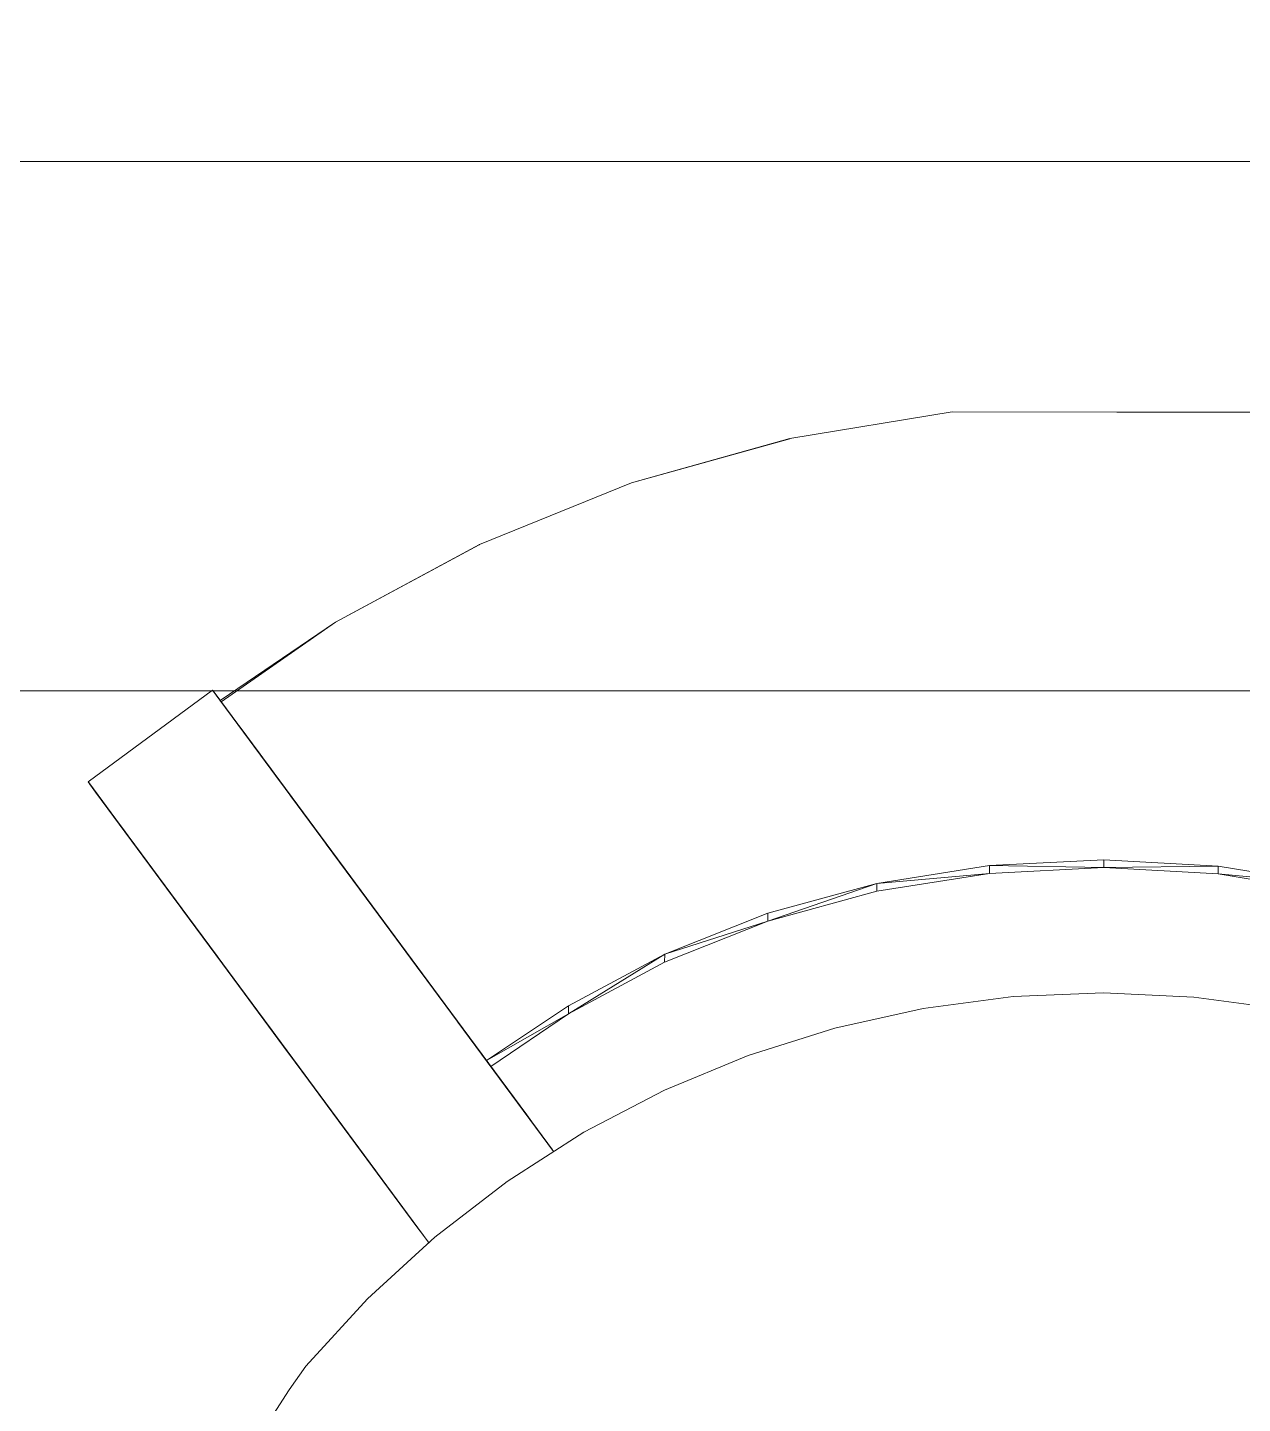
# Model space of a CAD drawing. Extents: x -566 to 72611, y -487 to 32334.
# Drawn here: x 106.89 to 115.74, y 249.95 to 259.98 of the extents above; entities that cross this region are included whole.
import ezdxf

# ---------------------------------------------------------------- set-up
doc = ezdxf.new("R2010")
doc.units = 0
doc.header["$LTSCALE"] = 0.5
doc.header["$MEASUREMENT"] = 0
doc.layers.add('ceilling', color=141, linetype='CONTINUOUS', lineweight=18)
doc.layers.add('floor', color=7, linetype='CONTINUOUS', lineweight=5, true_color=0xcfcfcf)
doc.layers.add('layout', color=7, linetype='CONTINUOUS', lineweight=5, true_color=0xcfcfcf)

msp = doc.modelspace()

# ---------------------------------------------------------------- hatches: boundary and pattern name
at = {"layer": 'floor'}
h = msp.add_hatch(dxfattribs=at)
h.set_pattern_fill('ANSI37', color=256, scale=100, angle=45)
h.set_pattern_definition([(90, (243.028, 267.632), (-12.5, 9e-16), []), (180, (243.028, 267.632), (-9e-16, -12.5), [])])
h.paths.add_polyline_path([(253.46925, 349.5), (154.11744, 349.5), (154.11744, 348.5), (101.14781, 348.5), (101.14781, 349.5), (0, 349.5), (0, 344.5), (36, 344.5, -0.33835703), (0, 308.66941), (0, 308.5), (0, 173.75), (253.46925, 173.75)])
h.paths.add_polyline_path([(36, 344.5), (0, 344.5), (0, 308.66941, 0.33835703)], flags=17)
h.paths.add_polyline_path([(253.46925, 173.75), (0, 173.75), (0, 173.74997), (0, 169.75), (253.46925, 169.75)])
h.paths.add_polyline_path([(253.46925, 169.75), (0, 169.75), (0, 149.21137), (36, 149.21137, -0.33835703), (0, 113.38078), (0, 113.21137), (0, 29.94998), (0, -5), (253.46925, -5)])
h.paths.add_polyline_path([(36, 149.21137), (0, 149.21137), (0, 113.38078, 0.33835703)], flags=17)
h.paths.add_polyline_path([(575.25, 169.75), (510, 169.75), (474.75, 169.75), (327.5, 169.75), (285.46925, 169.75), (285.46925, 165.75), (253.46925, 165.75), (253.46925, -5), (263.99725, -5), (263.99725, 95.99051), (287, 95.99051), (287, 97.5), (292, 97.5), (292, -5), (341.25, -5), (341.25, 13.02988), (341.25012, 15.02988), (346.24839, 15.02988, 0.36108524), (374.08728, 41.24999), (346.25012, 41.24999), (346.25012, 42.99999), (341.25, 42.99999), (341.25, 44.99999), (341.25, 97.5), (357.75, 97.5), (405.75, 97.5), (575.25, 97.5)])

# ---------------------------------------------------------------- linework, layer by layer
at = {"layer": 'ceilling'}
msp.add_line((0, 259), (533.5, 259), dxfattribs=at)
at = {"layer": 'layout'}
for points in [[(112.44171, 256.98084, 72.42629), (112.44171, 256.98084, 72.42629), (112.44259, 256.97962, 72.46648), (113.62588, 257.17585, 72.41556)], [(116.02435, 257.17188, 72.42811), (116.02435, 257.17188, 72.42811), (113.62588, 257.17585, 72.41556), (116.02358, 257.17066, 72.46829)], [(112.44171, 256.98084, 72.42629), (112.44171, 256.98084, 72.42629), (112.44167, 256.97828, 72.38605), (111.28797, 256.6571, 72.44822)], [(110.17969, 256.20911, 72.48107), (110.17969, 256.20911, 72.48107), (110.18158, 256.20837, 72.52123), (111.28797, 256.6571, 72.44822)], [(110.17969, 256.20911, 72.48107), (110.17969, 256.20911, 72.48107), (110.17944, 256.20654, 72.44084), (109.13101, 255.64244, 72.52441)], [(108.29751, 255.06215, 72.8539), (108.29751, 255.06215, 72.8539), (108.29112, 255.07079, 72.88125), (109.13101, 255.64244, 72.52441)], [(107.32838, 254.47755, 72.59648), (107.32838, 254.47755, 72.59648), (107.32917, 254.47657, 72.63659), (108.2346, 255.14721, 72.59648)], [(108.2346, 255.14721, 72.59648), (108.2346, 255.14721, 72.59648), (108.84463, 254.32182, 72.38062), (108.28918, 255.07335, 72.37704)], [(108.7912, 254.39408, 72.5155), (108.7912, 254.39408, 72.5155), (108.84463, 254.32182, 72.38062), (108.2346, 255.14721, 72.59648)], [(108.73632, 254.46843, 72.6489), (108.73632, 254.46843, 72.6489), (108.7912, 254.39408, 72.5155), (108.2346, 255.14721, 72.59648)], [(108.23533, 255.14623, 72.63659), (108.23533, 255.14623, 72.63659), (108.73632, 254.46843, 72.6489), (108.2346, 255.14721, 72.59648)], [(108.2388, 255.14158, 72.67633), (108.2388, 255.14158, 72.67633), (108.73632, 254.46843, 72.6489), (108.23533, 255.14623, 72.63659)], [(108.67998, 254.54461, 72.78078), (108.67998, 254.54461, 72.78078), (108.73632, 254.46843, 72.6489), (108.2388, 255.14158, 72.67633)], [(108.24494, 255.13327, 72.71526), (108.24494, 255.13327, 72.71526), (108.67998, 254.54461, 72.78078), (108.2388, 255.14158, 72.67633)], [(108.2537, 255.12141, 72.75291), (108.2537, 255.12141, 72.75291), (108.67998, 254.54461, 72.78078), (108.24494, 255.13327, 72.71526)], [(108.26496, 255.10624, 72.78886), (108.26496, 255.10624, 72.78886), (108.67998, 254.54461, 72.78078), (108.2537, 255.12141, 72.75291)], [(108.6638, 254.5665, 72.81432), (108.6638, 254.5665, 72.81432), (108.67998, 254.54461, 72.78078), (108.26496, 255.10624, 72.78886)], [(108.27859, 255.08778, 72.82268), (108.27859, 255.08778, 72.82268), (108.6638, 254.5665, 72.81432), (108.26496, 255.10624, 72.78886)], [(108.64566, 254.59108, 72.84523), (108.64566, 254.59108, 72.84523), (108.6638, 254.5665, 72.81432), (108.27859, 255.08778, 72.82268)], [(108.29447, 255.06626, 72.85397), (108.29447, 255.06626, 72.85397), (108.64566, 254.59108, 72.84523), (108.27859, 255.08778, 72.82268)], [(108.28918, 255.07335, 72.37704), (108.28918, 255.07335, 72.37704), (108.89659, 254.2515, 72.2443), (108.34211, 255.00169, 72.15659)], [(108.84463, 254.32182, 72.38062), (108.84463, 254.32182, 72.38062), (108.89659, 254.2515, 72.2443), (108.28918, 255.07335, 72.37704)], [(108.62571, 254.6181, 72.87322), (108.62571, 254.6181, 72.87322), (108.64566, 254.59108, 72.84523), (108.29447, 255.06626, 72.85397)], [(108.31236, 255.04205, 72.88239), (108.31236, 255.04205, 72.88239), (108.62571, 254.6181, 72.87322), (108.29447, 255.06626, 72.85397)], [(108.60417, 254.6472, 72.89803), (108.60417, 254.6472, 72.89803), (108.62571, 254.6181, 72.87322), (108.31236, 255.04205, 72.88239)], [(108.33213, 255.01527, 72.9076), (108.33213, 255.01527, 72.9076), (108.60417, 254.6472, 72.89803), (108.31236, 255.04205, 72.88239)], [(108.58117, 254.67838, 72.91943), (108.58117, 254.67838, 72.91943), (108.60417, 254.6472, 72.89803), (108.33213, 255.01527, 72.9076)], [(108.35343, 254.98641, 72.92931), (108.35343, 254.98641, 72.92931), (108.58117, 254.67838, 72.91943), (108.33213, 255.01527, 72.9076)], [(108.34211, 255.00169, 72.15659), (108.34211, 255.00169, 72.15659), (108.99601, 254.11712, 71.96751), (108.3934, 254.93236, 71.93513)], [(108.94703, 254.18327, 72.10658), (108.94703, 254.18327, 72.10658), (108.99601, 254.11712, 71.96751), (108.34211, 255.00169, 72.15659)], [(108.89659, 254.2515, 72.2443), (108.89659, 254.2515, 72.2443), (108.94703, 254.18327, 72.10658), (108.34211, 255.00169, 72.15659)], [(108.55701, 254.71103, 72.93721), (108.55701, 254.71103, 72.93721), (108.58117, 254.67838, 72.91943), (108.35343, 254.98641, 72.92931)], [(108.36694, 254.96819, 72.93999), (108.36694, 254.96819, 72.93999), (108.55701, 254.71103, 72.93721), (108.35343, 254.98641, 72.92931)], [(108.53182, 254.74503, 72.95121), (108.53182, 254.74503, 72.95121), (108.55701, 254.71103, 72.93721), (108.36694, 254.96819, 72.93999)], [(108.39991, 254.92356, 72.96123), (108.39991, 254.92356, 72.96123), (108.53182, 254.74503, 72.95121), (108.36694, 254.96819, 72.93999)], [(108.36694, 254.96819, 72.93999), (108.36694, 254.96819, 72.93999), (108.37612, 254.95572, 72.94725), (108.39991, 254.92356, 72.96123)], [(108.3934, 254.93236, 71.93513), (108.3934, 254.93236, 71.93513), (109.04341, 254.05292, 71.82712), (108.44293, 254.86535, 71.71272)], [(108.99601, 254.11712, 71.96751), (108.99601, 254.11712, 71.96751), (109.04341, 254.05292, 71.82712), (108.3934, 254.93236, 71.93513)], [(108.50597, 254.78012, 72.96131), (108.50597, 254.78012, 72.96131), (108.53182, 254.74503, 72.95121), (108.39991, 254.92356, 72.96123)], [(108.42632, 254.88785, 72.96735), (108.42632, 254.88785, 72.96735), (108.50597, 254.78012, 72.96131), (108.39991, 254.92356, 72.96123)], [(108.47956, 254.81583, 72.96739), (108.47956, 254.81583, 72.96739), (108.50597, 254.78012, 72.96131), (108.42632, 254.88785, 72.96735)], [(108.45291, 254.8519, 72.96942), (108.45291, 254.8519, 72.96942), (108.47956, 254.81583, 72.96739), (108.42632, 254.88785, 72.96735)], [(108.44293, 254.86535, 71.71272), (108.44293, 254.86535, 71.71272), (109.13364, 253.93089, 71.54256), (108.49082, 254.80054, 71.48937)], [(109.08928, 253.9908, 71.68546), (109.08928, 253.9908, 71.68546), (109.13364, 253.93089, 71.54256), (108.44293, 254.86535, 71.71272)], [(109.04341, 254.05292, 71.82712), (109.04341, 254.05292, 71.82712), (109.08928, 253.9908, 71.68546), (108.44293, 254.86535, 71.71272)], [(108.49082, 254.80054, 71.48937), (108.49082, 254.80054, 71.48937), (109.17635, 253.87305, 71.39848), (108.53694, 254.73818, 71.26513)], [(109.13364, 253.93089, 71.54256), (109.13364, 253.93089, 71.54256), (109.17635, 253.87305, 71.39848), (108.49082, 254.80054, 71.48937)], [(108.53694, 254.73818, 71.26513), (108.53694, 254.73818, 71.26513), (109.25715, 253.76373, 71.10691), (108.58141, 254.67802, 71.04002)], [(109.21754, 253.81729, 71.25325), (109.21754, 253.81729, 71.25325), (109.25715, 253.76373, 71.10691), (108.53694, 254.73818, 71.26513)], [(109.17635, 253.87305, 71.39848), (109.17635, 253.87305, 71.39848), (109.21754, 253.81729, 71.25325), (108.53694, 254.73818, 71.26513)], [(108.58141, 254.67802, 71.04002), (108.58141, 254.67802, 71.04002), (109.30029, 253.70528, 70.8681), (108.62413, 254.62018, 70.81409)], [(109.25715, 253.76373, 71.10691), (109.25715, 253.76373, 71.10691), (109.30029, 253.70528, 70.8681), (108.58141, 254.67802, 71.04002)], [(108.62413, 254.62018, 70.81409), (108.62413, 254.62018, 70.81409), (109.34166, 253.64927, 70.62846), (108.66513, 254.56479, 70.58736)], [(109.30029, 253.70528, 70.8681), (109.30029, 253.70528, 70.8681), (109.34166, 253.64927, 70.62846), (108.62413, 254.62018, 70.81409)], [(108.66513, 254.56479, 70.58736), (108.66513, 254.56479, 70.58736), (109.38103, 253.59608, 70.38914), (108.70438, 254.51159, 70.35986)], [(109.34166, 253.64927, 70.62846), (109.34166, 253.64927, 70.62846), (109.38103, 253.59608, 70.38914), (108.66513, 254.56479, 70.58736)], [(108.70438, 254.51159, 70.35986), (108.70438, 254.51159, 70.35986), (109.41297, 253.5528, 70.18851), (108.7421, 254.4606, 70.13046)], [(109.38103, 253.59608, 70.38914), (109.38103, 253.59608, 70.38914), (109.41297, 253.5528, 70.18851), (108.70438, 254.51159, 70.35986)], [(107.32838, 254.47755, 72.59648), (107.32838, 254.47755, 72.59648), (107.38302, 254.40357, 72.37704), (107.93847, 253.65216, 72.38062)], [(107.88505, 253.72443, 72.5155), (107.88505, 253.72443, 72.5155), (107.32838, 254.47755, 72.59648), (107.93847, 253.65216, 72.38062)], [(107.8301, 253.79865, 72.6489), (107.8301, 253.79865, 72.6489), (107.32838, 254.47755, 72.59648), (107.88505, 253.72443, 72.5155)], [(107.32917, 254.47657, 72.63659), (107.32917, 254.47657, 72.63659), (107.32838, 254.47755, 72.59648), (107.8301, 253.79865, 72.6489)], [(107.33258, 254.4718, 72.67633), (107.33258, 254.4718, 72.67633), (107.32917, 254.47657, 72.63659), (107.8301, 253.79865, 72.6489)], [(107.77376, 253.87496, 72.78078), (107.77376, 253.87496, 72.78078), (107.33258, 254.4718, 72.67633), (107.8301, 253.79865, 72.6489)], [(107.33872, 254.46349, 72.71526), (107.33872, 254.46349, 72.71526), (107.33258, 254.4718, 72.67633), (107.77376, 253.87496, 72.78078)], [(107.34749, 254.45163, 72.75291), (107.34749, 254.45163, 72.75291), (107.33872, 254.46349, 72.71526), (107.77376, 253.87496, 72.78078)], [(107.35874, 254.43647, 72.78886), (107.35874, 254.43647, 72.78886), (107.34749, 254.45163, 72.75291), (107.77376, 253.87496, 72.78078)], [(107.75764, 253.89684, 72.81432), (107.75764, 253.89684, 72.81432), (107.35874, 254.43647, 72.78886), (107.77376, 253.87496, 72.78078)], [(107.37243, 254.418, 72.82268), (107.37243, 254.418, 72.82268), (107.35874, 254.43647, 72.78886), (107.75764, 253.89684, 72.81432)], [(107.73945, 253.9213, 72.84523), (107.73945, 253.9213, 72.84523), (107.37243, 254.418, 72.82268), (107.75764, 253.89684, 72.81432)], [(107.38831, 254.39648, 72.85397), (107.38831, 254.39648, 72.85397), (107.37243, 254.418, 72.82268), (107.73945, 253.9213, 72.84523)], [(107.38302, 254.40357, 72.37704), (107.38302, 254.40357, 72.37704), (107.43595, 254.33204, 72.15659), (107.99043, 253.58185, 72.2443)], [(107.93847, 253.65216, 72.38062), (107.93847, 253.65216, 72.38062), (107.38302, 254.40357, 72.37704), (107.99043, 253.58185, 72.2443)], [(107.71955, 253.94832, 72.87322), (107.71955, 253.94832, 72.87322), (107.38831, 254.39648, 72.85397), (107.73945, 253.9213, 72.84523)], [(107.4062, 254.37227, 72.88239), (107.4062, 254.37227, 72.88239), (107.38831, 254.39648, 72.85397), (107.71955, 253.94832, 72.87322)], [(108.7421, 254.4606, 70.13046), (108.7421, 254.4606, 70.13046), (109.44437, 253.51036, 69.9888), (108.77319, 254.41854, 69.93527)], [(109.41297, 253.5528, 70.18851), (109.41297, 253.5528, 70.18851), (109.44437, 253.51036, 69.9888), (108.7421, 254.4606, 70.13046)], [(108.77319, 254.41854, 69.93527), (108.77319, 254.41854, 69.93527), (109.4754, 253.46842, 69.78893), (108.8041, 254.37672, 69.73877)], [(109.44437, 253.51036, 69.9888), (109.44437, 253.51036, 69.9888), (109.4754, 253.46842, 69.78893), (108.77319, 254.41854, 69.93527)], [(107.69795, 253.97755, 72.89803), (107.69795, 253.97755, 72.89803), (107.4062, 254.37227, 72.88239), (107.71955, 253.94832, 72.87322)], [(107.42592, 254.34561, 72.9076), (107.42592, 254.34561, 72.9076), (107.4062, 254.37227, 72.88239), (107.69795, 253.97755, 72.89803)], [(107.67501, 254.00861, 72.91943), (107.67501, 254.00861, 72.91943), (107.42592, 254.34561, 72.9076), (107.69795, 253.97755, 72.89803)], [(107.44727, 254.31675, 72.92931), (107.44727, 254.31675, 72.92931), (107.42592, 254.34561, 72.9076), (107.67501, 254.00861, 72.91943)], [(107.43595, 254.33204, 72.15659), (107.43595, 254.33204, 72.15659), (107.48719, 254.26271, 71.93513), (108.08979, 253.44734, 71.96751)], [(107.99043, 253.58185, 72.2443), (107.99043, 253.58185, 72.2443), (107.43595, 254.33204, 72.15659), (108.04087, 253.5135, 72.10658)], [(108.08979, 253.44734, 71.96751), (108.08979, 253.44734, 71.96751), (107.43595, 254.33204, 72.15659), (108.04087, 253.5135, 72.10658)], [(107.6508, 254.04126, 72.93721), (107.6508, 254.04126, 72.93721), (107.44727, 254.31675, 72.92931), (107.67501, 254.00861, 72.91943)], [(107.46078, 254.29841, 72.93999), (107.46078, 254.29841, 72.93999), (107.44727, 254.31675, 72.92931), (107.6508, 254.04126, 72.93721)], [(107.62567, 254.07537, 72.95121), (107.62567, 254.07537, 72.95121), (107.46078, 254.29841, 72.93999), (107.6508, 254.04126, 72.93721)], [(107.4937, 254.2539, 72.96123), (107.4937, 254.2539, 72.96123), (107.46078, 254.29841, 72.93999), (107.62567, 254.07537, 72.95121)], [(108.8041, 254.37672, 69.73877), (108.8041, 254.37672, 69.73877), (109.50595, 253.42709, 69.58891), (108.83459, 254.33551, 69.54211)], [(109.4754, 253.46842, 69.78893), (109.4754, 253.46842, 69.78893), (109.50595, 253.42709, 69.58891), (108.8041, 254.37672, 69.73877)], [(108.83459, 254.33551, 69.54211), (108.83459, 254.33551, 69.54211), (109.53618, 253.38625, 69.38874), (108.8647, 254.29467, 69.34529)], [(109.50595, 253.42709, 69.58891), (109.50595, 253.42709, 69.58891), (109.53618, 253.38625, 69.38874), (108.83459, 254.33551, 69.54211)], [(108.8647, 254.29467, 69.34529), (108.8647, 254.29467, 69.34529), (109.56594, 253.3459, 69.18842), (108.8944, 254.25456, 69.14833)], [(109.53618, 253.38625, 69.38874), (109.53618, 253.38625, 69.38874), (109.56594, 253.3459, 69.18842), (108.8647, 254.29467, 69.34529)], [(107.48719, 254.26271, 71.93513), (107.48719, 254.26271, 71.93513), (107.53677, 254.19557, 71.71272), (108.13725, 253.38314, 71.82712)], [(108.08979, 253.44734, 71.96751), (108.08979, 253.44734, 71.96751), (107.48719, 254.26271, 71.93513), (108.13725, 253.38314, 71.82712)], [(107.59975, 254.11034, 72.96131), (107.59975, 254.11034, 72.96131), (107.4937, 254.2539, 72.96123), (107.62567, 254.07537, 72.95121)], [(107.5201, 254.2182, 72.96735), (107.5201, 254.2182, 72.96735), (107.4937, 254.2539, 72.96123), (107.59975, 254.11034, 72.96131)], [(107.5734, 254.14605, 72.96739), (107.5734, 254.14605, 72.96739), (107.5201, 254.2182, 72.96735), (107.59975, 254.11034, 72.96131)], [(107.54675, 254.18212, 72.96942), (107.54675, 254.18212, 72.96942), (107.5201, 254.2182, 72.96735), (107.5734, 254.14605, 72.96739)], [(107.53677, 254.19557, 71.71272), (107.53677, 254.19557, 71.71272), (107.5846, 254.13089, 71.48937), (108.22742, 253.26111, 71.54256)], [(108.18312, 253.32103, 71.68546), (108.18312, 253.32103, 71.68546), (107.53677, 254.19557, 71.71272), (108.22742, 253.26111, 71.54256)], [(108.13725, 253.38314, 71.82712), (108.13725, 253.38314, 71.82712), (107.53677, 254.19557, 71.71272), (108.18312, 253.32103, 71.68546)], [(108.8944, 254.25456, 69.14833), (108.8944, 254.25456, 69.14833), (109.59533, 253.30616, 68.98795), (108.92372, 254.21482, 68.95122)], [(109.56594, 253.3459, 69.18842), (109.56594, 253.3459, 69.18842), (109.59533, 253.30616, 68.98795), (108.8944, 254.25456, 69.14833)], [(108.92372, 254.21482, 68.95122), (108.92372, 254.21482, 68.95122), (109.62435, 253.2669, 68.78733), (108.95262, 254.17569, 68.75396)], [(109.59533, 253.30616, 68.98795), (109.59533, 253.30616, 68.98795), (109.62435, 253.2669, 68.78733), (108.92372, 254.21482, 68.95122)], [(109.57488, 253.33379, 43.07053), (109.57488, 253.33379, 43.07053), (108.92543, 254.2125, 43.25198), (109.63396, 253.25382, 43.59907)], [(108.98463, 254.13253, 43.78164), (108.98463, 254.13253, 43.78164), (109.63396, 253.25382, 43.59907), (108.92543, 254.2125, 43.25198)], [(107.5846, 254.13089, 71.48937), (107.5846, 254.13089, 71.48937), (107.63078, 254.0684, 71.26513), (108.27019, 253.20327, 71.39848)], [(108.22742, 253.26111, 71.54256), (108.22742, 253.26111, 71.54256), (107.5846, 254.13089, 71.48937), (108.27019, 253.20327, 71.39848)], [(108.95262, 254.17569, 68.75396), (108.95262, 254.17569, 68.75396), (109.65288, 253.22826, 68.58656), (108.98116, 254.13717, 68.55656)], [(109.62435, 253.2669, 68.78733), (109.62435, 253.2669, 68.78733), (109.65288, 253.22826, 68.58656), (108.95262, 254.17569, 68.75396)], [(108.98116, 254.13717, 68.55656), (108.98116, 254.13717, 68.55656), (109.68112, 253.19011, 68.38567), (109.00927, 254.09914, 68.35902)], [(109.65288, 253.22826, 68.58656), (109.65288, 253.22826, 68.58656), (109.68112, 253.19011, 68.38567), (108.98116, 254.13717, 68.55656)], [(109.69365, 253.17312, 44.12686), (109.69365, 253.17312, 44.12686), (109.63396, 253.25382, 43.59907), (108.98463, 254.13253, 43.78164)], [(109.04456, 254.05133, 44.31168), (109.04456, 254.05133, 44.31168), (109.69365, 253.17312, 44.12686), (108.98463, 254.13253, 43.78164)], [(109.00927, 254.09914, 68.35902), (109.00927, 254.09914, 68.35902), (109.70886, 253.15245, 68.18462), (109.03702, 254.0616, 68.16134)], [(109.68112, 253.19011, 68.38567), (109.68112, 253.19011, 68.38567), (109.70886, 253.15245, 68.18462), (109.00927, 254.09914, 68.35902)], [(107.63078, 254.0684, 71.26513), (107.63078, 254.0684, 71.26513), (107.67519, 254.00824, 71.04002), (108.35093, 253.09395, 71.10691)], [(108.31139, 253.14751, 71.25325), (108.31139, 253.14751, 71.25325), (107.63078, 254.0684, 71.26513), (108.35093, 253.09395, 71.10691)], [(108.27019, 253.20327, 71.39848), (108.27019, 253.20327, 71.39848), (107.63078, 254.0684, 71.26513), (108.31139, 253.14751, 71.25325)], [(107.67519, 254.00824, 71.04002), (107.67519, 254.00824, 71.04002), (107.71791, 253.95052, 70.81409), (108.39413, 253.0355, 70.8681)], [(108.35093, 253.09395, 71.10691), (108.35093, 253.09395, 71.10691), (107.67519, 254.00824, 71.04002), (108.39413, 253.0355, 70.8681)], [(109.03702, 254.0616, 68.16134), (109.03702, 254.0616, 68.16134), (109.73618, 253.11552, 67.98383), (109.06434, 254.02455, 67.96352)], [(109.70886, 253.15245, 68.18462), (109.70886, 253.15245, 68.18462), (109.73618, 253.11552, 67.98383), (109.03702, 254.0616, 68.16134)], [(109.75407, 253.09131, 44.65444), (109.75407, 253.09131, 44.65444), (109.69365, 253.17312, 44.12686), (109.04456, 254.05133, 44.31168)], [(109.10528, 253.96916, 44.84151), (109.10528, 253.96916, 44.84151), (109.75407, 253.09131, 44.65444), (109.04456, 254.05133, 44.31168)], [(109.06434, 254.02455, 67.96352), (109.06434, 254.02455, 67.96352), (109.73618, 253.11552, 67.98383), (109.09135, 253.98799, 67.76514)], [(109.09135, 253.98799, 67.76514), (109.09135, 253.98799, 67.76514), (109.8799, 252.9211, 66.91998), (109.23488, 253.79381, 66.7021)], [(109.73618, 253.11552, 67.98383), (109.73618, 253.11552, 67.98383), (109.8799, 252.9211, 66.91998), (109.09135, 253.98799, 67.76514)], [(107.71791, 253.95052, 70.81409), (107.71791, 253.95052, 70.81409), (107.75892, 253.89501, 70.58736), (108.43551, 252.97962, 70.62846)], [(108.39413, 253.0355, 70.8681), (108.39413, 253.0355, 70.8681), (107.71791, 253.95052, 70.81409), (108.43551, 252.97962, 70.62846)], [(107.75892, 253.89501, 70.58736), (107.75892, 253.89501, 70.58736), (107.79822, 253.84194, 70.35986), (108.47487, 252.92631, 70.38914)], [(108.43551, 252.97962, 70.62846), (108.43551, 252.97962, 70.62846), (107.75892, 253.89501, 70.58736), (108.47487, 252.92631, 70.38914)], [(109.81528, 253.00853, 45.18182), (109.81528, 253.00853, 45.18182), (109.75407, 253.09131, 44.65444), (109.10528, 253.96916, 44.84151)], [(109.16668, 253.88613, 45.37113), (109.16668, 253.88613, 45.37113), (109.81528, 253.00853, 45.18182), (109.10528, 253.96916, 44.84151)], [(109.87716, 252.92477, 45.70898), (109.87716, 252.92477, 45.70898), (109.81528, 253.00853, 45.18182), (109.16668, 253.88613, 45.37113)], [(109.22886, 253.802, 45.90054), (109.22886, 253.802, 45.90054), (109.87716, 252.92477, 45.70898), (109.16668, 253.88613, 45.37113)], [(114.73019, 253.91035, 63.33997), (114.73019, 253.91035, 63.33997), (113.89632, 253.86772, 63.34285), (114.73006, 253.85273, 62.45042)], [(114.73019, 253.91035, 63.33997), (114.73019, 253.91035, 63.33997), (114.73006, 253.85273, 62.45042), (115.56383, 253.86386, 63.34285)], [(107.79822, 253.84194, 70.35986), (107.79822, 253.84194, 70.35986), (107.83595, 253.79083, 70.13046), (108.50682, 252.88314, 70.18851)], [(108.47487, 252.92631, 70.38914), (108.47487, 252.92631, 70.38914), (107.79822, 253.84194, 70.35986), (108.50682, 252.88314, 70.18851)], [(107.83595, 253.79083, 70.13046), (107.83595, 253.79083, 70.13046), (107.86704, 253.74876, 69.93528), (108.53821, 252.84059, 69.9888)], [(108.50682, 252.88314, 70.18851), (108.50682, 252.88314, 70.18851), (107.83595, 253.79083, 70.13046), (108.53821, 252.84059, 69.9888)], [(109.93977, 252.84003, 46.23592), (109.93977, 252.84003, 46.23592), (109.87716, 252.92477, 45.70898), (109.22886, 253.802, 45.90054)], [(109.22886, 253.802, 45.90054), (109.22886, 253.802, 45.90054), (109.93977, 252.84003, 46.23592), (109.29177, 253.7169, 46.42973)], [(109.23488, 253.79381, 66.7021), (109.23488, 253.79381, 66.7021), (110.30167, 252.35042, 63.79696), (109.65428, 253.22643, 63.59693)], [(109.8799, 252.9211, 66.91998), (109.8799, 252.9211, 66.91998), (110.30167, 252.35042, 63.79696), (109.23488, 253.79381, 66.7021)], [(113.07594, 253.67956, 62.46187), (113.07594, 253.67956, 62.46187), (113.89619, 253.81023, 62.45329), (113.07607, 253.73706, 63.35143)], [(113.89632, 253.86772, 63.34285), (113.89632, 253.86772, 63.34285), (113.07607, 253.73706, 63.35143), (113.89619, 253.81023, 62.45329)], [(113.89619, 253.81023, 62.45329), (113.89619, 253.81023, 62.45329), (114.73006, 253.85273, 62.45042), (113.89632, 253.86772, 63.34285)], [(114.73006, 253.85273, 62.45042), (114.73006, 253.85273, 62.45042), (115.56383, 253.86386, 63.34285), (115.56369, 253.80636, 62.45329)], [(115.56383, 253.86386, 63.34285), (115.56383, 253.86386, 63.34285), (115.56369, 253.80636, 62.45329), (116.38346, 253.72939, 63.35143)], [(116.38333, 253.67189, 62.46187), (116.38333, 253.67189, 62.46187), (116.38346, 253.72939, 63.35143), (115.56369, 253.80636, 62.45329)], [(107.86704, 253.74876, 69.93528), (107.86704, 253.74876, 69.93528), (107.89789, 253.70694, 69.73877), (108.56918, 252.79865, 69.78893)], [(108.53821, 252.84059, 69.9888), (108.53821, 252.84059, 69.9888), (107.86704, 253.74876, 69.93528), (108.56918, 252.79865, 69.78893)], [(107.89789, 253.70694, 69.73877), (107.89789, 253.70694, 69.73877), (107.92837, 253.66573, 69.54211), (108.59979, 252.75732, 69.58891)], [(108.56918, 252.79865, 69.78893), (108.56918, 252.79865, 69.78893), (107.89789, 253.70694, 69.73877), (108.59979, 252.75732, 69.58891)], [(110.00317, 252.75431, 46.76265), (110.00317, 252.75431, 46.76265), (109.93977, 252.84003, 46.23592), (109.29177, 253.7169, 46.42973)], [(109.35535, 253.63081, 46.9587), (109.35535, 253.63081, 46.9587), (110.00317, 252.75431, 46.76265), (109.29177, 253.7169, 46.42973)], [(113.07594, 253.67956, 62.46187), (113.07594, 253.67956, 62.46187), (113.07607, 253.73706, 63.35143), (112.28283, 253.46289, 62.47601)], [(112.28296, 253.52039, 63.36555), (112.28296, 253.52039, 63.36555), (112.28283, 253.46289, 62.47601), (113.07607, 253.73706, 63.35143)], [(107.92837, 253.66573, 69.54211), (107.92837, 253.66573, 69.54211), (107.95849, 253.62502, 69.34529), (108.62997, 252.71647, 69.38874)], [(108.59979, 252.75732, 69.58891), (108.59979, 252.75732, 69.58891), (107.92837, 253.66573, 69.54211), (108.62997, 252.71647, 69.38874)], [(107.95849, 253.62502, 69.34529), (107.95849, 253.62502, 69.34529), (107.98818, 253.58478, 69.14833), (108.65978, 252.67612, 69.18842)], [(108.62997, 252.71647, 69.38874), (108.62997, 252.71647, 69.38874), (107.95849, 253.62502, 69.34529), (108.65978, 252.67612, 69.18842)], [(107.98818, 253.58478, 69.14833), (107.98818, 253.58478, 69.14833), (108.01751, 253.54517, 68.95122), (108.68917, 252.63638, 68.98795)], [(108.65978, 252.67612, 69.18842), (108.65978, 252.67612, 69.18842), (107.98818, 253.58478, 69.14833), (108.68917, 252.63638, 68.98795)], [(110.06724, 252.66761, 47.28915), (110.06724, 252.66761, 47.28915), (110.00317, 252.75431, 46.76265), (109.35535, 253.63081, 46.9587)], [(109.41973, 253.54375, 47.48745), (109.41973, 253.54375, 47.48745), (110.06724, 252.66761, 47.28915), (109.35535, 253.63081, 46.9587)], [(108.01751, 253.54517, 68.95122), (108.01751, 253.54517, 68.95122), (108.04641, 253.50604, 68.75396), (108.71813, 252.59713, 68.78733)], [(108.68917, 252.63638, 68.98795), (108.68917, 252.63638, 68.98795), (108.01751, 253.54517, 68.95122), (108.71813, 252.59713, 68.78733)], [(108.66872, 252.66402, 43.07053), (108.66872, 252.66402, 43.07053), (108.72774, 252.58417, 43.59907), (108.01927, 253.54272, 43.25198)], [(108.07841, 253.46275, 43.78164), (108.07841, 253.46275, 43.78164), (108.01927, 253.54272, 43.25198), (108.72774, 252.58417, 43.59907)], [(108.04641, 253.50604, 68.75396), (108.04641, 253.50604, 68.75396), (108.07494, 253.4674, 68.55656), (108.74673, 252.55849, 68.58656)], [(108.71813, 252.59713, 68.78733), (108.71813, 252.59713, 68.78733), (108.04641, 253.50604, 68.75396), (108.74673, 252.55849, 68.58656)], [(110.13203, 252.57994, 47.81543), (110.13203, 252.57994, 47.81543), (110.06724, 252.66761, 47.28915), (109.41973, 253.54375, 47.48745)], [(109.48483, 253.45558, 48.01598), (109.48483, 253.45558, 48.01598), (110.13203, 252.57994, 47.81543), (109.41973, 253.54375, 47.48745)], [(112.28296, 253.52039, 63.36555), (112.28296, 253.52039, 63.36555), (111.53013, 253.22123, 63.38502), (112.28283, 253.46289, 62.47601)], [(108.07494, 253.4674, 68.55656), (108.07494, 253.4674, 68.55656), (108.10311, 253.42937, 68.35902), (108.7749, 252.52034, 68.38567)], [(108.74673, 252.55849, 68.58656), (108.74673, 252.55849, 68.58656), (108.07494, 253.4674, 68.55656), (108.7749, 252.52034, 68.38567)], [(108.78749, 252.50334, 44.12686), (108.78749, 252.50334, 44.12686), (108.07841, 253.46275, 43.78164), (108.72774, 252.58417, 43.59907)], [(108.1384, 253.38156, 44.31168), (108.1384, 253.38156, 44.31168), (108.07841, 253.46275, 43.78164), (108.78749, 252.50334, 44.12686)], [(108.10311, 253.42937, 68.35902), (108.10311, 253.42937, 68.35902), (108.1308, 253.39183, 68.16134), (108.8027, 252.4828, 68.18462)], [(108.7749, 252.52034, 68.38567), (108.7749, 252.52034, 68.38567), (108.10311, 253.42937, 68.35902), (108.8027, 252.4828, 68.18462)], [(108.1308, 253.39183, 68.16134), (108.1308, 253.39183, 68.16134), (108.15818, 253.3549, 67.96352), (108.83002, 252.44575, 67.98383)], [(108.8027, 252.4828, 68.18462), (108.8027, 252.4828, 68.18462), (108.1308, 253.39183, 68.16134), (108.83002, 252.44575, 67.98383)], [(108.84791, 252.42153, 44.65444), (108.84791, 252.42153, 44.65444), (108.1384, 253.38156, 44.31168), (108.78749, 252.50334, 44.12686)], [(108.19907, 253.29951, 44.84151), (108.19907, 253.29951, 44.84151), (108.1384, 253.38156, 44.31168), (108.84791, 252.42153, 44.65444)], [(110.19763, 252.49128, 48.34149), (110.19763, 252.49128, 48.34149), (110.13203, 252.57994, 47.81543), (109.48483, 253.45558, 48.01598)], [(109.55067, 253.36656, 48.54427), (109.55067, 253.36656, 48.54427), (110.19763, 252.49128, 48.34149), (109.48483, 253.45558, 48.01598)], [(111.53, 253.16373, 62.49546), (111.53, 253.16373, 62.49546), (112.28283, 253.46289, 62.47601), (111.53013, 253.22123, 63.38502)], [(108.15818, 253.3549, 67.96352), (108.15818, 253.3549, 67.96352), (108.18513, 253.31834, 67.76514), (108.83002, 252.44575, 67.98383)], [(108.18513, 253.31834, 67.76514), (108.18513, 253.31834, 67.76514), (108.32873, 253.12403, 66.7021), (108.97368, 252.25132, 66.91998)], [(108.83002, 252.44575, 67.98383), (108.83002, 252.44575, 67.98383), (108.18513, 253.31834, 67.76514), (108.97368, 252.25132, 66.91998)], [(108.32873, 253.12403, 66.7021), (108.32873, 253.12403, 66.7021), (108.18513, 253.31834, 67.76514), (108.74807, 252.55665, 63.59694)], [(108.90906, 252.33887, 45.18182), (108.90906, 252.33887, 45.18182), (108.19907, 253.29951, 44.84151), (108.84791, 252.42153, 44.65444)], [(108.26052, 253.21635, 45.37113), (108.26052, 253.21635, 45.37113), (108.19907, 253.29951, 44.84151), (108.90906, 252.33887, 45.18182)], [(110.26388, 252.40153, 48.86732), (110.26388, 252.40153, 48.86732), (110.19763, 252.49128, 48.34149), (109.55067, 253.36656, 48.54427)], [(109.61723, 253.27656, 49.07234), (109.61723, 253.27656, 49.07234), (110.26388, 252.40153, 48.86732), (109.55067, 253.36656, 48.54427)], [(110.33112, 252.31055, 49.39472), (110.33112, 252.31055, 49.39472), (110.26388, 252.40153, 48.86732), (109.61723, 253.27656, 49.07234)], [(109.68422, 253.18583, 49.59822), (109.68422, 253.18583, 49.59822), (110.33112, 252.31055, 49.39472), (109.61723, 253.27656, 49.07234)], [(108.971, 252.25511, 45.70898), (108.971, 252.25511, 45.70898), (108.26052, 253.21635, 45.37113), (108.90906, 252.33887, 45.18182)], [(108.32264, 253.13223, 45.90054), (108.32264, 253.13223, 45.90054), (108.26052, 253.21635, 45.37113), (108.971, 252.25511, 45.70898)], [(109.65428, 253.22643, 63.59693), (109.65428, 253.22643, 63.59693), (110.71207, 251.79514, 60.13506), (110.05957, 252.678, 59.98083)], [(110.30167, 252.35042, 63.79696), (110.30167, 252.35042, 63.79696), (110.71207, 251.79514, 60.13506), (109.65428, 253.22643, 63.59693)], [(110.39981, 252.21762, 49.94846), (110.39981, 252.21762, 49.94846), (110.33112, 252.31055, 49.39472), (109.68422, 253.18583, 49.59822)], [(109.75182, 253.09437, 50.14287), (109.75182, 253.09437, 50.14287), (110.39981, 252.21762, 49.94846), (109.68422, 253.18583, 49.59822)], [(111.53, 253.16373, 62.49546), (111.53, 253.16373, 62.49546), (111.53013, 253.22123, 63.38502), (110.8299, 252.78706, 62.51992)], [(110.83004, 252.84455, 63.40948), (110.83004, 252.84455, 63.40948), (110.8299, 252.78706, 62.51992), (111.53013, 253.22123, 63.38502)], [(109.03361, 252.17037, 46.23592), (109.03361, 252.17037, 46.23592), (108.32264, 253.13223, 45.90054), (108.971, 252.25511, 45.70898)], [(108.38555, 253.04712, 46.42973), (108.38555, 253.04712, 46.42973), (108.32264, 253.13223, 45.90054), (109.03361, 252.17037, 46.23592)], [(108.32873, 253.12403, 66.7021), (108.32873, 253.12403, 66.7021), (108.74807, 252.55665, 63.59694), (109.39545, 251.68076, 63.79696)], [(108.97368, 252.25132, 66.91998), (108.97368, 252.25132, 66.91998), (108.32873, 253.12403, 66.7021), (109.39545, 251.68076, 63.79696)], [(110.46431, 252.13031, 50.50533), (110.46431, 252.13031, 50.50533), (110.39981, 252.21762, 49.94846), (109.75182, 253.09437, 50.14287)], [(109.81485, 253.00914, 50.68686), (109.81485, 253.00914, 50.68686), (110.46431, 252.13031, 50.50533), (109.75182, 253.09437, 50.14287)], [(109.09695, 252.08465, 46.76264), (109.09695, 252.08465, 46.76264), (108.38555, 253.04712, 46.42973), (109.03361, 252.17037, 46.23592)], [(108.4492, 252.96103, 46.9587), (108.4492, 252.96103, 46.9587), (108.38555, 253.04712, 46.42973), (109.09695, 252.08465, 46.76264)], [(110.52442, 252.04912, 51.06343), (110.52442, 252.04912, 51.06343), (110.46431, 252.13031, 50.50533), (109.81485, 253.00914, 50.68686)], [(109.87351, 252.92966, 51.23205), (109.87351, 252.92966, 51.23205), (110.52442, 252.04912, 51.06343), (109.81485, 253.00914, 50.68686)], [(109.16108, 251.99783, 47.28915), (109.16108, 251.99783, 47.28915), (108.4492, 252.96103, 46.9587), (109.09695, 252.08465, 46.76264)], [(108.51357, 252.87397, 47.48745), (108.51357, 252.87397, 47.48745), (108.4492, 252.96103, 46.9587), (109.16108, 251.99783, 47.28915)], [(109.22588, 251.91016, 47.81543), (109.22588, 251.91016, 47.81543), (108.51357, 252.87397, 47.48745), (109.16108, 251.99783, 47.28915)], [(108.57868, 252.78593, 48.01598), (108.57868, 252.78593, 48.01598), (108.51357, 252.87397, 47.48745), (109.22588, 251.91016, 47.81543)], [(110.58003, 251.97379, 51.62269), (110.58003, 251.97379, 51.62269), (110.52442, 252.04912, 51.06343), (109.87351, 252.92966, 51.23205)], [(109.9279, 252.85617, 51.77837), (109.9279, 252.85617, 51.77837), (110.58003, 251.97379, 51.62269), (109.87351, 252.92966, 51.23205)], [(114.06885, 252.91175, 59.43378), (114.06885, 252.91175, 59.43378), (113.41426, 252.82611, 59.43378), (114.06885, 252.91175, 60.56059)], [(113.41426, 252.82611, 60.56059), (113.41426, 252.82611, 60.56059), (114.06885, 252.91175, 60.56059), (113.41426, 252.82611, 59.43378)], [(114.72822, 252.93928, 59.43378), (114.72822, 252.93928, 59.43378), (114.06885, 252.91175, 59.43378), (114.72822, 252.93928, 60.56059)], [(114.06885, 252.91175, 60.56059), (114.06885, 252.91175, 60.56059), (114.72822, 252.93928, 60.56059), (114.06885, 252.91175, 59.43378)], [(115.38748, 252.9087, 59.43378), (115.38748, 252.9087, 59.43378), (114.72822, 252.93928, 59.43378), (115.38748, 252.9087, 60.56059)], [(114.72822, 252.93928, 60.56059), (114.72822, 252.93928, 60.56059), (115.38748, 252.9087, 60.56059), (114.72822, 252.93928, 59.43378)], [(116.04166, 252.82002, 59.43378), (116.04166, 252.82002, 59.43378), (115.38748, 252.9087, 59.43378), (116.04166, 252.82002, 60.56059)], [(115.38748, 252.9087, 60.56059), (115.38748, 252.9087, 60.56059), (116.04166, 252.82002, 60.56059), (115.38748, 252.9087, 59.43378)], [(109.29141, 251.82151, 48.34149), (109.29141, 251.82151, 48.34149), (108.57868, 252.78593, 48.01598), (109.22588, 251.91016, 47.81543)], [(108.64445, 252.69679, 48.54427), (108.64445, 252.69679, 48.54427), (108.57868, 252.78593, 48.01598), (109.29141, 251.82151, 48.34149)], [(110.63126, 251.90446, 52.18301), (110.63126, 251.90446, 52.18301), (110.58003, 251.97379, 51.62269), (109.9279, 252.85617, 51.77837)], [(109.97792, 252.78842, 52.32572), (109.97792, 252.78842, 52.32572), (110.63126, 251.90446, 52.18301), (109.9279, 252.85617, 51.77837)], [(110.67799, 251.84124, 52.7443), (110.67799, 251.84124, 52.7443), (110.63126, 251.90446, 52.18301), (109.97792, 252.78842, 52.32572)], [(110.02361, 252.72667, 52.87402), (110.02361, 252.72667, 52.87402), (110.67799, 251.84124, 52.7443), (109.97792, 252.78842, 52.32572)], [(110.83004, 252.84455, 63.40948), (110.83004, 252.84455, 63.40948), (110.23076, 252.44641, 48.6044), (110.8299, 252.78706, 62.51992)], [(110.26388, 252.40153, 48.86732), (110.26388, 252.40153, 48.86732), (110.8299, 252.78706, 62.51992), (110.23076, 252.44641, 48.6044)], [(113.41426, 252.82611, 59.43378), (113.41426, 252.82611, 59.43378), (112.7694, 252.6832, 59.43378), (113.41426, 252.82611, 60.56059)], [(112.7694, 252.6832, 60.56059), (112.7694, 252.6832, 60.56059), (113.41426, 252.82611, 60.56059), (112.7694, 252.6832, 59.43378)], [(109.35767, 251.73187, 48.86732), (109.35767, 251.73187, 48.86732), (108.64445, 252.69679, 48.54427), (109.29141, 251.82151, 48.34149)], [(108.71101, 252.60679, 49.07234), (108.71101, 252.60679, 49.07234), (108.64445, 252.69679, 48.54427), (109.35767, 251.73187, 48.86732)], [(110.72028, 251.78401, 53.30647), (110.72028, 251.78401, 53.30647), (110.67799, 251.84124, 52.7443), (110.02361, 252.72667, 52.87402)], [(110.06486, 252.67079, 53.42318), (110.06486, 252.67079, 53.42318), (110.72028, 251.78401, 53.30647), (110.02361, 252.72667, 52.87402)], [(112.7694, 252.6832, 59.43378), (112.7694, 252.6832, 59.43378), (112.13902, 252.48385, 59.43378), (112.7694, 252.6832, 60.56059)], [(112.13902, 252.48385, 60.56059), (112.13902, 252.48385, 60.56059), (112.7694, 252.6832, 60.56059), (112.13902, 252.48385, 59.43378)], [(109.4249, 251.6409, 49.39472), (109.4249, 251.6409, 49.39472), (108.71101, 252.60679, 49.07234), (109.35767, 251.73187, 48.86732)], [(108.77806, 252.51606, 49.59822), (108.77806, 252.51606, 49.59822), (108.71101, 252.60679, 49.07234), (109.4249, 251.6409, 49.39472)], [(108.74807, 252.55665, 63.59694), (108.74807, 252.55665, 63.59694), (109.15335, 252.00835, 59.98083), (109.80591, 251.12537, 60.13506)], [(109.39545, 251.68076, 63.79696), (109.39545, 251.68076, 63.79696), (108.74807, 252.55665, 63.59694), (109.80591, 251.12537, 60.13506)], [(109.49359, 251.54784, 49.94846), (109.49359, 251.54784, 49.94846), (108.77806, 252.51606, 49.59822), (109.4249, 251.6409, 49.39472)], [(108.84566, 252.42459, 50.14287), (108.84566, 252.42459, 50.14287), (108.77806, 252.51606, 49.59822), (109.49359, 251.54784, 49.94846)], [(112.13902, 252.48385, 59.43378), (112.13902, 252.48385, 59.43378), (111.52789, 252.22978, 59.43378), (112.13902, 252.48385, 60.56059)], [(111.52789, 252.22978, 60.56059), (111.52789, 252.22978, 60.56059), (112.13902, 252.48385, 60.56059), (111.52789, 252.22978, 59.43378)], [(108.97368, 252.25132, 66.91998), (108.97368, 252.25132, 66.91998), (109.39545, 251.68076, 63.79696), (108.83002, 252.44575, 67.98383)], [(109.55815, 251.46066, 50.50533), (109.55815, 251.46066, 50.50533), (108.84566, 252.42459, 50.14287), (109.49359, 251.54784, 49.94846)], [(108.90863, 252.33936, 50.68686), (108.90863, 252.33936, 50.68686), (108.84566, 252.42459, 50.14287), (109.55815, 251.46066, 50.50533)], [(109.6182, 251.37934, 51.06343), (109.6182, 251.37934, 51.06343), (108.90863, 252.33936, 50.68686), (109.55815, 251.46066, 50.50533)], [(108.96735, 252.26, 51.23205), (108.96735, 252.26, 51.23205), (108.90863, 252.33936, 50.68686), (109.6182, 251.37934, 51.06343)], [(109.67388, 251.30402, 51.62269), (109.67388, 251.30402, 51.62269), (108.96735, 252.26, 51.23205), (109.6182, 251.37934, 51.06343)], [(109.02168, 252.18639, 51.77837), (109.02168, 252.18639, 51.77837), (108.96735, 252.26, 51.23205), (109.67388, 251.30402, 51.62269)], [(109.72505, 251.23481, 52.183), (109.72505, 251.23481, 52.183), (109.02168, 252.18639, 51.77837), (109.67388, 251.30402, 51.62269)], [(109.0717, 252.11877, 52.32572), (109.0717, 252.11877, 52.32572), (109.02168, 252.18639, 51.77837), (109.72505, 251.23481, 52.183)], [(111.52789, 252.22978, 59.43378), (111.52789, 252.22978, 59.43378), (110.94057, 251.92279, 59.43378), (111.52789, 252.22978, 60.56059)], [(110.94057, 251.92279, 60.56059), (110.94057, 251.92279, 60.56059), (111.52789, 252.22978, 60.56059), (110.94057, 251.92279, 59.43378)], [(109.77184, 251.17146, 52.7443), (109.77184, 251.17146, 52.7443), (109.0717, 252.11877, 52.32572), (109.72505, 251.23481, 52.183)], [(109.11739, 252.0569, 52.87402), (109.11739, 252.0569, 52.87402), (109.0717, 252.11877, 52.32572), (109.77184, 251.17146, 52.7443)], [(109.81412, 251.11424, 53.30647), (109.81412, 251.11424, 53.30647), (109.11739, 252.0569, 52.87402), (109.77184, 251.17146, 52.7443)], [(109.15871, 252.00101, 53.42318), (109.15871, 252.00101, 53.42318), (109.11739, 252.0569, 52.87402), (109.81412, 251.11424, 53.30647)], [(110.94057, 251.92279, 59.43378), (110.94057, 251.92279, 59.43378), (110.38145, 251.56507, 59.43378), (110.94057, 251.92279, 60.56059)], [(110.38145, 251.56507, 60.56059), (110.38145, 251.56507, 60.56059), (110.94057, 251.92279, 60.56059), (110.38145, 251.56507, 59.43378)], [(110.38145, 251.56507, 59.43378), (110.38145, 251.56507, 59.43378), (109.85476, 251.15955, 59.43378), (110.38145, 251.56507, 60.56059)], [(109.85476, 251.15955, 60.56059), (109.85476, 251.15955, 60.56059), (110.38145, 251.56507, 60.56059), (109.85476, 251.15955, 59.43378)], [(109.85476, 251.15955, 59.43378), (109.85476, 251.15955, 59.43378), (109.36433, 250.70903, 59.43378), (109.85476, 251.15955, 60.56059)], [(109.36433, 250.70903, 60.56059), (109.36433, 250.70903, 60.56059), (109.85476, 251.15955, 60.56059), (109.36433, 250.70903, 59.43378)], [(108.91391, 250.21703, 59.43378), (108.91391, 250.21703, 59.43378), (108.91391, 250.21703, 60.56059), (109.36433, 250.70903, 59.43378)], [(109.36433, 250.70903, 60.56059), (109.36433, 250.70903, 60.56059), (109.36433, 250.70903, 59.43378), (108.91391, 250.21703, 60.56059)], [(108.79345, 250.04458, 59.43378), (108.79345, 250.04458, 59.43378), (108.79345, 250.04458, 60.56059), (108.91391, 250.21703, 59.43378)], [(108.91391, 250.21703, 60.56059), (108.91391, 250.21703, 60.56059), (108.91391, 250.21703, 59.43378), (108.79345, 250.04458, 60.56059)], [(108.68037, 249.86711, 59.43378), (108.68037, 249.86711, 59.43378), (108.68037, 249.86711, 60.56059), (108.79345, 250.04458, 59.43378)], [(108.79345, 250.04458, 60.56059), (108.79345, 250.04458, 60.56059), (108.79345, 250.04458, 59.43378), (108.68037, 249.86711, 60.56059)]]:
    msp.add_3dface(points, dxfattribs=at)

doc.saveas('drawing.dxf')
